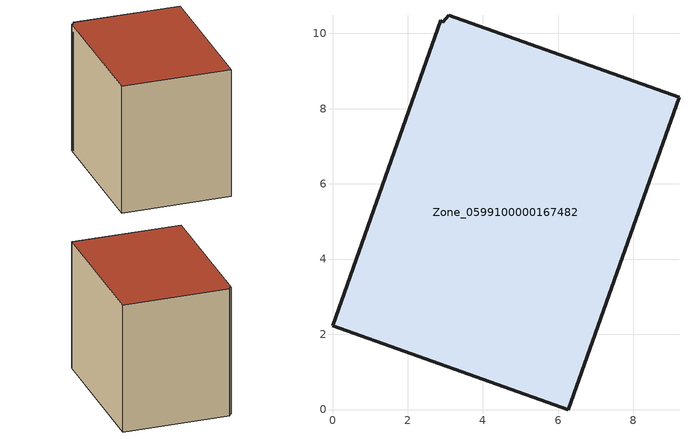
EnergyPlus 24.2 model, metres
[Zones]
Zone_0599100000167482
 floor ground (C_G): 0,2.23 2.87,10.34 2.93,10.29 3.08,10.48 9.21,8.3 6.27,0 z0.52
 wall outside (C_F): 0,2.23 6.27,0 9.21,8.3 3.08,10.48 2.93,10.29 2.87,10.34 0,2.23 z0.52:8.61
 roof outside (C_R): 2.87,10.34 0,2.23 6.27,0 9.21,8.3 3.08,10.48 2.93,10.29 z8.61
[BUILDING]
Pand.0599100000167482: North Axis=0; Terrain=City; Loads Convergence Tolerance Value=0.04; Temperature Convergence Tolerance Value=0.4; Solar Distribution=FullExterior; Maximum Number of Warmup Days=25; Minimum Number of Warmup Days=1
[Site:Location]
Rotterdam.The.Hague.AP_ZH_NLD Design_Conditions: Latitude=51.96; Longitude=4.45; Time Zone=1; Elevation=-4.5
[SITE:GROUNDTEMPERATURE:BUILDINGSURFACE]
18, 18, 18, 18, 18, 18, 18, 18, 18, 18, 18, 18
[MATERIAL] Thermal Absorptance=0.9; Solar Absorptance=0.7; Visible Absorptance=0.7
Name | Roughness | Thickness | Conductivity | Density | Specific Heat
G.TC.1965-1974 | MediumSmooth | 0.15 | 0.882353 | 540 | 1210
F.TC.1965-1974 | Rough | 0.3 | 0.697674 | 1920 | 840
R.TC.1965-1974 | MediumRough | 0.2 | 0.232558 | 1500 | 1000
[CONSTRUCTION]
C_G: G.TC.1965-1974
C_F: F.TC.1965-1974
C_R: R.TC.1965-1974
[ZONE]
Zone_0599100000167482: Type=1; Multiplier=1; Ceiling Height=Autocalculate; Volume=Autocalculate; Floor Area=autocalculate; Part of Total Floor Area=Yes
[ZONEINFILTRATION:DESIGNFLOWRATE]
Infil_Zone_0599100000167482: Zone or ZoneList or Space or SpaceList=Zone_0599100000167482; Schedule=AlwaysOn; Design Flow Rate Calculation Method=Flow/Area; Flow Rate per Floor Area=0.003; Constant Term Coefficient=1; Temperature Term Coefficient=0; Velocity Term Coefficient=0; Velocity Squared Term Coefficient=0
[HVACTEMPLATE:ZONE:IDEALLOADSAIRSYSTEM]
Zone_0599100000167482: Maximum Heating Supply Air Temperature=50; Minimum Cooling Supply Air Temperature=13; Maximum Heating Supply Air Humidity Ratio=0.0156; Minimum Cooling Supply Air Humidity Ratio=0.0077; Heating Limit=NoLimit; Cooling Limit=NoLimit; Dehumidification Control Type=ConstantSensibleHeatRatio; Cooling Sensible Heat Ratio=0.7; Dehumidification Setpoint=60; Humidification Control Type=None; Humidification Setpoint=30; Outdoor Air Method=None; Outdoor Air Flow Rate per Person=0.00944; Outdoor Air Flow Rate per Zone Floor Area=0; Outdoor Air Flow Rate per Zone=0; Demand Controlled Ventilation Type=None; Outdoor Air Economizer Type=NoEconomizer; Heat Recovery Type=None; Sensible Heat Recovery Effectiveness=0.7; Latent Heat Recovery Effectiveness=0.65
[ZONECONTROL:THERMOSTAT]
ThermostatControl_Zone_0599100000167482: Zone or ZoneList=Zone_0599100000167482; Control Type Schedule=DualSetpointControlType; Control 1=Thermostat_Zone_0599100000167482; Temperature Difference Between Cutout And Setpoint=0
[THERMOSTATSETPOINT:DUALSETPOINT]
Thermostat_Zone_0599100000167482: Heating Setpoint Temperature Schedule=HeatingSetpoint_Zone_0599100000167482; Cooling Setpoint Temperature Schedule=CoolingSetpoint_Zone_0599100000167482
[SCHEDULE:COMPACT]
HeatingSetpoint_Zone_0599100000167482: Through: 12/31, For: AllDays, Until: 24:00, 21
CoolingSetpoint_Zone_0599100000167482: Through: 12/31, For: AllDays, Until: 24:00, 24
DualSetpointControlType: Through: 12/31, For: AllDays, Until: 24:00, 4
AlwaysOn: Through: 12/31, For: AllDays, Until: 24:00, 1
